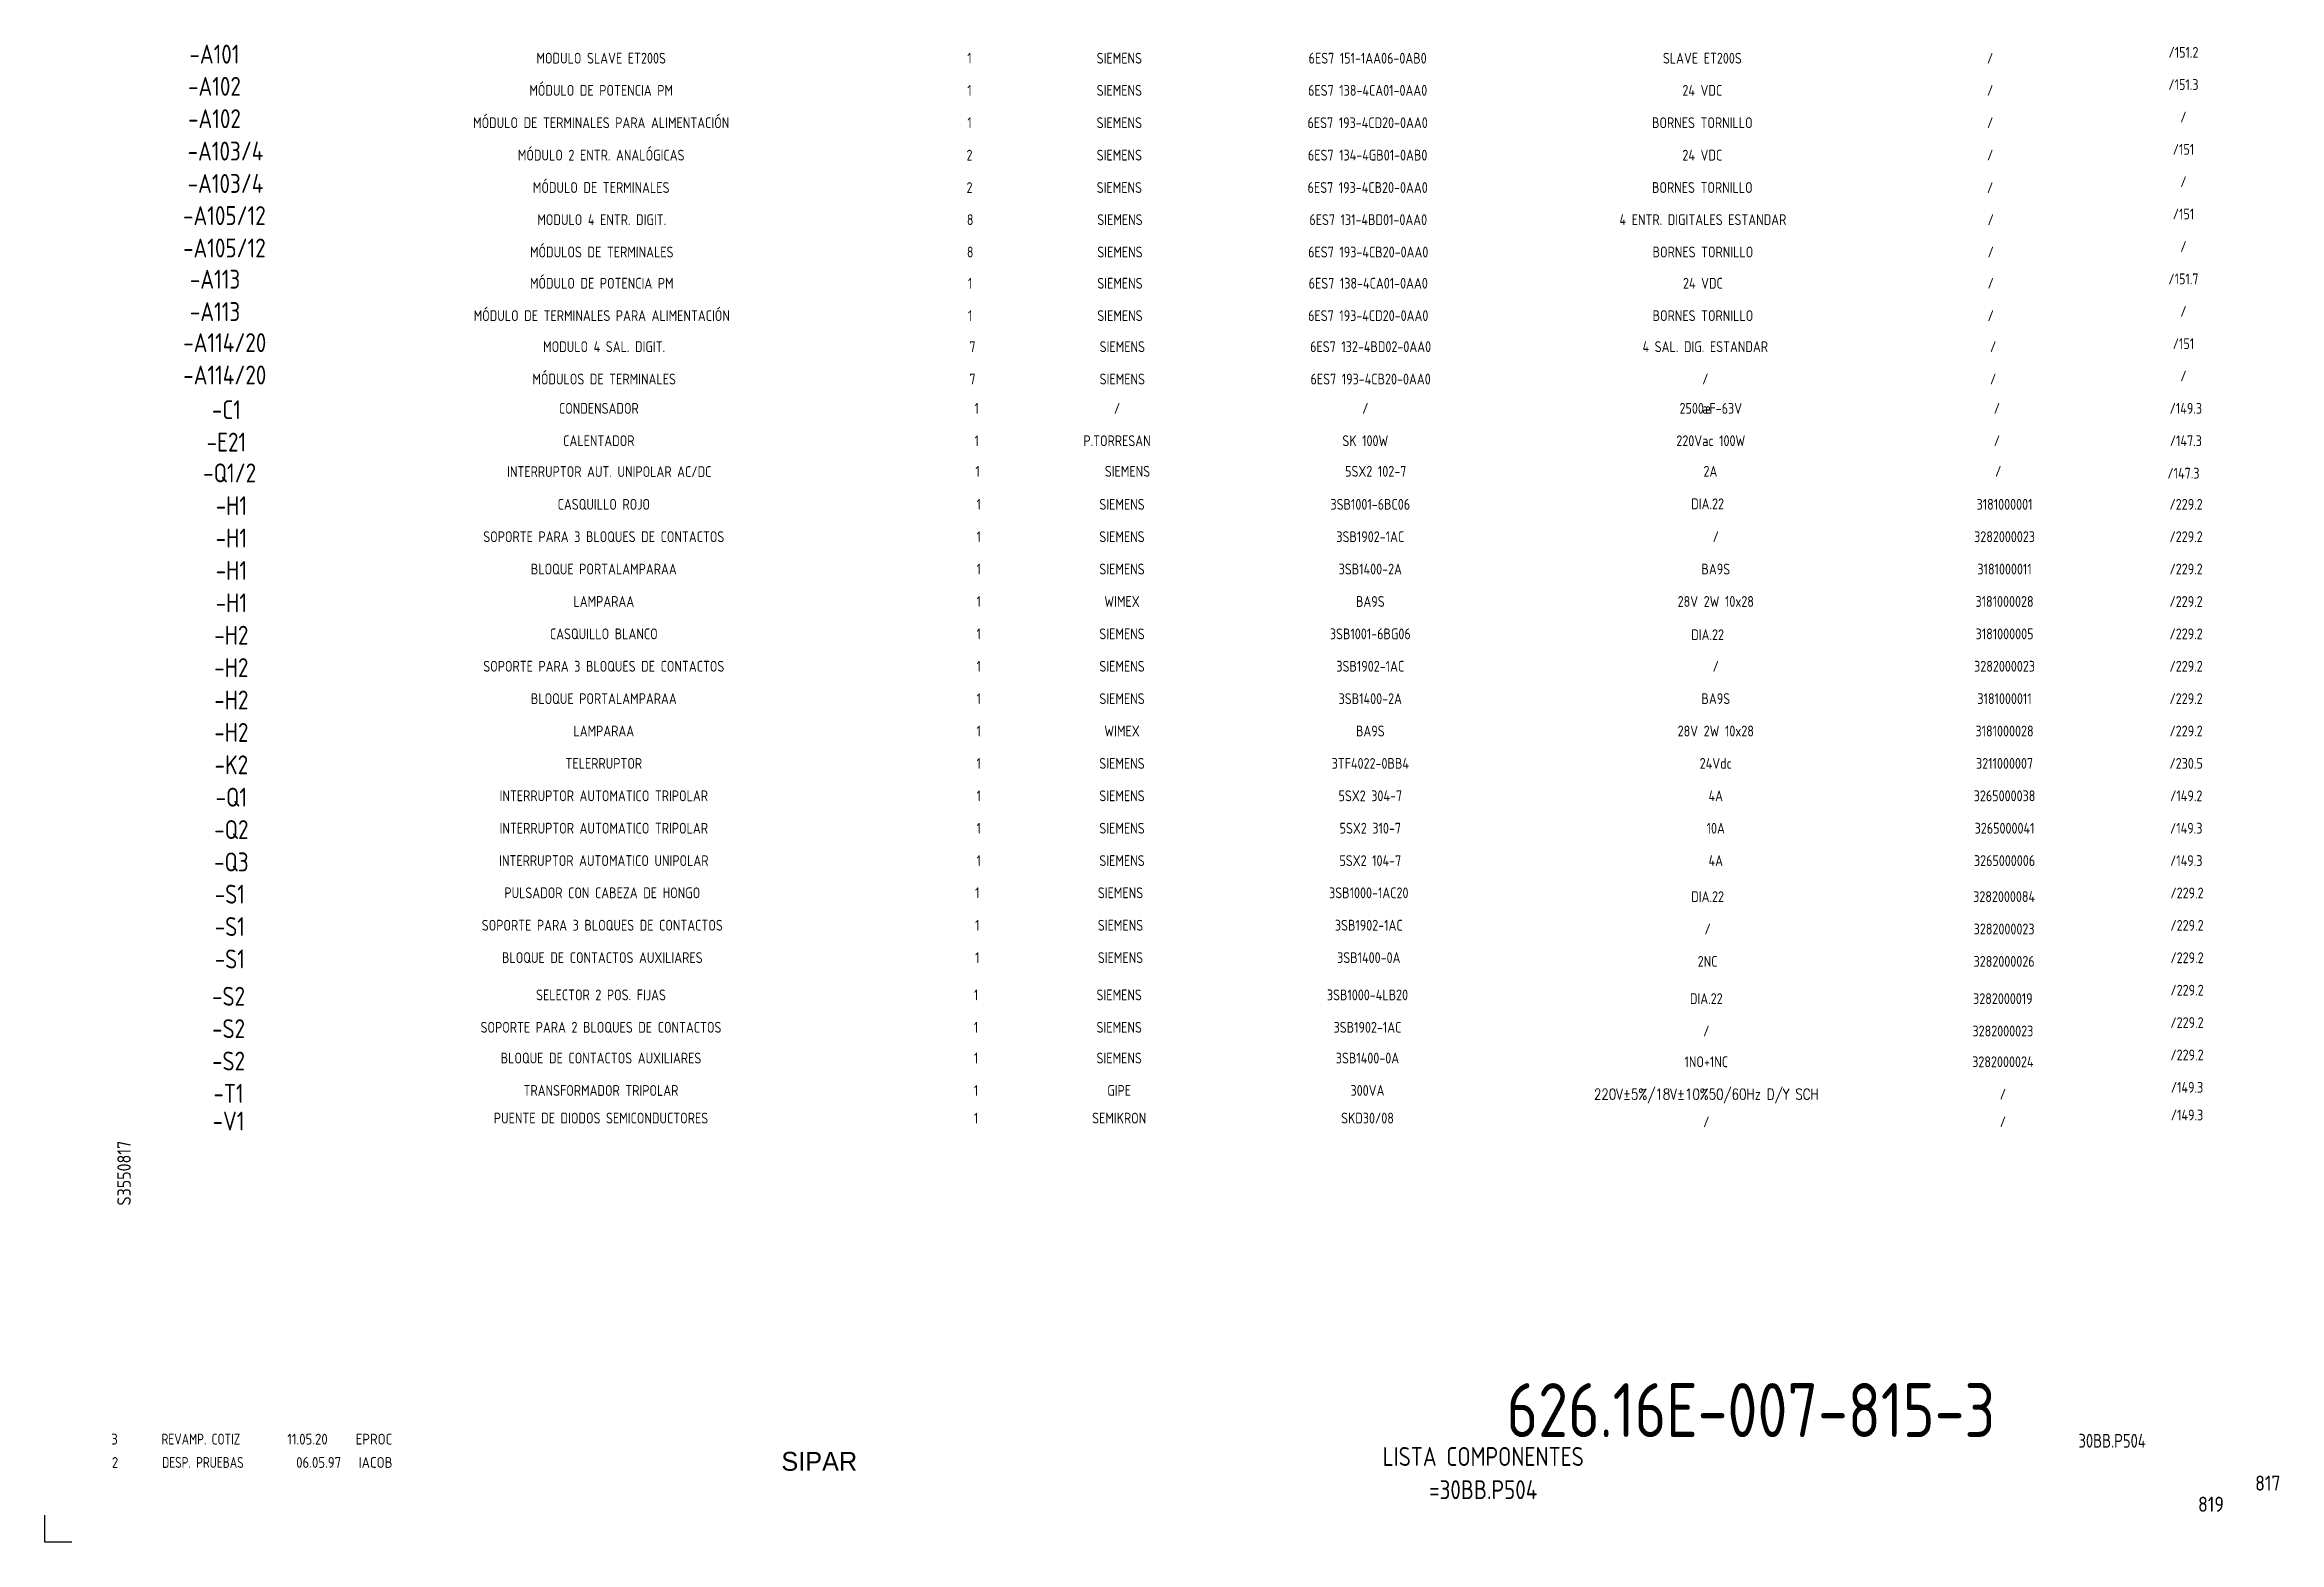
# Model space of a CAD drawing. Extents: x 0 to 414, y 0 to 277.
import ezdxf
from ezdxf.enums import TextEntityAlignment as Align

# ---------------------------------------------------------------- set-up
doc = ezdxf.new("R2010")
doc.units = 0
doc.header["$LTSCALE"] = 6
doc.header["$MEASUREMENT"] = 0
doc.layers.get('0').update_dxf_attribs({"linetype": 'CONTINUOUS'})
doc.layers.add('CART', color=7, linetype='CONTINUOUS')
doc.styles.add('DIN', font='DIN', dxfattribs={"width": 0.85})
doc.styles.add('ROMANS', font='ROMANS.SHX')
doc.styles.add('S8', font='SIMPLEX', dxfattribs={"width": 0.8})
doc.styles.add('X', font='UNIV.SHX', dxfattribs={"height": 3.5})

# ---------------------------------------------------------------- blocks, each defined once
blk = doc.blocks.new('REV2')
at = {"color": 3, "style": 'DIN'}
for s, width, p in [('2', 0.9, (12.45, 13.79)), ('DESP. PRUEBAS', 0.8, (21.76, 13.79)), ('06.05.97', 0.9, (46.59, 13.79)), ('IACOB', 0.9, (58.16, 13.79))]:
    blk.add_text(s, height=2, dxfattribs=dict(at, width=width)).set_placement(p)

msp = doc.modelspace()

# ---------------------------------------------------------------- linework, layer by layer
at = {"color": 7}
msp.add_lwpolyline([(5, 0), (0, 0), (0, 5)], dxfattribs=at)

# ---------------------------------------------------------------- block references
at = {"linetype": 'Continuous'}
msp.add_blockref('REV2', (0, 0), dxfattribs=at)

# ---------------------------------------------------------------- texts
at = {"color": 3, "style": 'DIN', "width": 0.85}
for s, p in [('-A101', (31.45, 273.92)), ('-A102', (31.45, 267.96)), ('-A102', (31.45, 261.96)), ('-A103/4', (33.49, 255.96)), ('-A103/4', (33.49, 249.96)), ('-A105/12', (33.29, 244.01)), ('-A105/12', (33.29, 238.01)), ('-A113', (31.56, 232.23)), ('-A113', (31.56, 226.23)), ('-A114/20', (33.36, 220.48)), ('-A114/20', (33.36, 214.48)), ('-C1', (33.66, 208.05)), ('-E21', (33.66, 202.05)), ('-Q1/2', (34.27, 196.35)), ('-H1', (34.58, 190.28)), ('-H1', (34.58, 184.28)), ('-H1', (34.58, 178.28)), ('-H1', (34.58, 172.28)), ('-H2', (34.58, 166.28)), ('-H2', (34.58, 160.28)), ('-H2', (34.58, 154.28)), ('-H2', (34.58, 148.28)), ('-K2', (34.58, 142.28)), ('-Q1', (34.58, 136.28)), ('-Q2', (34.58, 130.28)), ('-Q3', (34.58, 124.28)), ('-S1', (34.3, 118.31)), ('-S1', (34.3, 112.31)), ('-S1', (34.3, 106.31)), ('-S2', (34.06, 99.4)), ('-S2', (34.06, 93.4)), ('-S2', (34.06, 87.4)), ('-T1', (34.06, 81.4)), ('-V1', (34.06, 76.28))]:
    msp.add_text(s, height=3.5, dxfattribs=at).set_placement(p, align=Align.CENTER)
for s, style, width, p in [('MODULO SLAVE ET200S', 'DIN', 0.85, (103.09, 273.92)), ('1', 'DIN', 0.85, (171.33, 273.92)), ('SIEMENS', 'DIN', 0.85, (199.09, 273.92)), ('6ES7 151-1AA06-0AB0', 'DIN', 0.85, (245.09, 273.92)), ('SLAVE ET200S', 'DIN', 0.85, (307.09, 273.92)), ('/', 'DIN', 0.85, (360.41, 273.92)), ('/151.2', 'DIN', 0.85, (396.22, 275)), ('MÓDULO DE POTENCIA PM', 'DIN', 0.85, (103.09, 267.96)), ('1', 'DIN', 0.85, (171.33, 267.96)), ('SIEMENS', 'DIN', 0.85, (199.09, 267.96)), ('6ES7 138-4CA01-0AA0', 'DIN', 0.85, (245.09, 267.96)), ('24 VDC', 'DIN', 0.85, (307.09, 267.96)), ('/', 'DIN', 0.85, (360.41, 267.96)), ('/151.3', 'DIN', 0.85, (396.22, 269.04)), ('/', 'DIN', 0.85, (396.22, 263.04)), ('MÓDULO DE TERMINALES PARA ALIMENTACIÓN', 'DIN', 0.85, (103.09, 261.96)), ('1', 'DIN', 0.85, (171.33, 261.96)), ('SIEMENS', 'DIN', 0.85, (199.09, 261.96)), ('6ES7 193-4CD20-0AA0', 'DIN', 0.85, (245.09, 261.96)), ('BORNES TORNILLO', 'DIN', 0.85, (307.09, 261.96)), ('/', 'DIN', 0.85, (360.41, 261.96)), ('MÓDULO 2 ENTR. ANALÓGICAS', 'DIN', 0.85, (103.09, 255.96)), ('2', 'DIN', 0.85, (171.33, 255.96)), ('SIEMENS', 'DIN', 0.85, (199.09, 255.96)), ('6ES7 134-4GB01-0AB0', 'DIN', 0.85, (245.09, 255.96)), ('24 VDC', 'DIN', 0.85, (307.09, 255.96)), ('/', 'DIN', 0.85, (360.41, 255.96)), ('/151', 'DIN', 0.85, (396.22, 257.04)), ('MÓDULO DE TERMINALES', 'DIN', 0.85, (103.09, 249.96)), ('/', 'DIN', 0.85, (396.22, 251.04)), ('2', 'DIN', 0.85, (171.33, 249.96)), ('SIEMENS', 'DIN', 0.85, (199.09, 249.96)), ('6ES7 193-4CB20-0AA0', 'DIN', 0.85, (245.09, 249.96)), ('BORNES TORNILLO', 'DIN', 0.85, (307.09, 249.96)), ('/', 'DIN', 0.85, (360.41, 249.96)), ('MODULO 4 ENTR. DIGIT.', 'DIN', 0.85, (103.2, 244.01)), ('8', 'DIN', 0.85, (171.45, 244.01)), ('SIEMENS', 'DIN', 0.85, (199.2, 244.01)), ('6ES7 131-4BD01-0AA0', 'DIN', 0.85, (245.2, 244.01)), ('4 ENTR. DIGITALES ESTANDAR', 'DIN', 0.85, (307.2, 244.01)), ('/', 'DIN', 0.85, (360.52, 244.01)), ('/151', 'DIN', 0.85, (396.22, 245.04)), ('MÓDULOS DE TERMINALES', 'DIN', 0.85, (103.2, 238.01)), ('/', 'DIN', 0.85, (396.22, 239.04)), ('8', 'DIN', 0.85, (171.45, 238.01)), ('SIEMENS', 'DIN', 0.85, (199.2, 238.01)), ('6ES7 193-4CB20-0AA0', 'DIN', 0.85, (245.2, 238.01)), ('BORNES TORNILLO', 'DIN', 0.85, (307.2, 238.01)), ('/', 'DIN', 0.85, (360.52, 238.01)), ('MÓDULO DE POTENCIA PM', 'DIN', 0.85, (103.2, 232.23)), ('1', 'DIN', 0.85, (171.45, 232.23)), ('SIEMENS', 'DIN', 0.85, (199.2, 232.23)), ('6ES7 138-4CA01-0AA0', 'DIN', 0.85, (245.2, 232.23)), ('24 VDC', 'DIN', 0.85, (307.2, 232.23)), ('/', 'DIN', 0.85, (360.52, 232.23)), ('/151.7', 'DIN', 0.85, (396.22, 233.04)), ('MÓDULO DE TERMINALES PARA ALIMENTACIÓN', 'DIN', 0.85, (103.2, 226.23)), ('1', 'DIN', 0.85, (171.45, 226.23)), ('SIEMENS', 'DIN', 0.85, (199.2, 226.23)), ('6ES7 193-4CD20-0AA0', 'DIN', 0.85, (245.2, 226.23)), ('BORNES TORNILLO', 'DIN', 0.85, (307.2, 226.23)), ('/', 'DIN', 0.85, (360.52, 226.23)), ('/', 'DIN', 0.85, (396.22, 227.04)), ('MODULO 4 SAL. DIGIT.', 'DIN', 0.85, (103.64, 220.48)), ('7', 'DIN', 0.85, (171.88, 220.48)), ('SIEMENS', 'DIN', 0.85, (199.64, 220.48)), ('6ES7 132-4BD02-0AA0', 'DIN', 0.85, (245.64, 220.48)), ('4 SAL. DIG. ESTANDAR', 'DIN', 0.85, (307.64, 220.48)), ('/', 'DIN', 0.85, (360.96, 220.48)), ('/151', 'DIN', 0.85, (396.22, 221.04)), ('MÓDULOS DE TERMINALES', 'DIN', 0.85, (103.64, 214.48)), ('7', 'DIN', 0.85, (171.88, 214.48)), ('SIEMENS', 'DIN', 0.85, (199.64, 214.48)), ('6ES7 193-4CB20-0AA0', 'DIN', 0.85, (245.64, 214.48)), ('/', 'DIN', 0.85, (307.64, 214.48)), ('/', 'DIN', 0.85, (360.96, 214.48)), ('/', 'DIN', 0.85, (396.22, 215.04)), ('CONDENSADOR', 'DIN', 0.85, (102.66, 209.05)), ('1', 'DIN', 0.85, (172.66, 209.05)), ('/', 'DIN', 0.85, (198.66, 209.05)), ('/', 'DIN', 0.85, (244.66, 209.05)), ('2500 F-63V', 'DIN', 0.85, (308.66, 209.05)), ('%%230', 'ROMANS', 0.85, (307.9, 209.05)), ('/', 'DIN', 0.85, (361.66, 209.05)), ('/149.3', 'DIN', 0.85, (396.66, 209.05)), ('CALENTADOR', 'DIN', 0.85, (102.66, 203.05)), ('1', 'DIN', 0.85, (172.66, 203.05)), ('P.TORRESAN', 'DIN', 0.85, (198.66, 203.05)), ('SK 100W', 'DIN', 0.85, (244.66, 203.05)), ('220Vac 100W', 'DIN', 0.85, (308.66, 203.05)), ('/', 'DIN', 0.85, (361.66, 203.05)), ('/147.3', 'DIN', 0.85, (396.66, 203.05)), ('INTERRUPTOR AUT. UNIPOLAR AC/DC', 'DIN', 0.85, (104.59, 197.34)), ('1', 'DIN', 0.85, (172.83, 197.4)), ('SIEMENS', 'DIN', 0.85, (200.59, 197.4)), ('5SX2 102-7', 'DIN', 0.85, (246.59, 197.4)), ('2A', 'DIN', 0.85, (308.59, 197.4)), ('/', 'DIN', 0.85, (361.91, 197.4)), ('/147.3', 'DIN', 0.85, (396.22, 197.04)), ('CASQUILLO ROJO', 'DIN', 0.85, (103.58, 191.28)), ('1', 'DIN', 0.85, (173.05, 191.28)), ('SIEMENS', 'DIN', 0.85, (199.58, 191.28)), ('3SB1001-6BC06', 'DIN', 0.85, (245.58, 191.28)), ('DIA.22', 'DIN', 0.85, (308.07, 191.37)), ('3181000001', 'DIN', 0.85, (363.08, 191.28)), ('/229.2', 'DIN', 0.85, (396.71, 191.28)), ('SOPORTE PARA 3 BLOQUES DE CONTACTOS', 'DIN', 0.85, (103.58, 185.28)), ('1', 'DIN', 0.85, (173.05, 185.28)), ('SIEMENS', 'DIN', 0.85, (199.58, 185.28)), ('3SB1902-1AC', 'DIN', 0.85, (245.58, 185.28)), ('/', 'DIN', 0.85, (309.58, 185.28)), ('3282000023', 'DIN', 0.85, (363.08, 185.28)), ('/229.2', 'DIN', 0.85, (396.71, 185.28)), ('BLOQUE PORTALAMPARAA', 'DIN', 0.85, (103.58, 179.28)), ('1', 'DIN', 0.85, (173.05, 179.28)), ('SIEMENS', 'DIN', 0.85, (199.58, 179.28)), ('3SB1400-2A', 'DIN', 0.85, (245.58, 179.28)), ('BA9S', 'DIN', 0.85, (309.58, 179.28)), ('3181000011', 'DIN', 0.85, (363.08, 179.28)), ('/229.2', 'DIN', 0.85, (396.71, 179.28)), ('LAMPARAA', 'DIN', 0.85, (103.58, 173.28)), ('1', 'DIN', 0.85, (173.05, 173.28)), ('WIMEX', 'DIN', 0.85, (199.58, 173.28)), ('BA9S', 'DIN', 0.85, (245.58, 173.28)), ('28V 2W 10x28', 'DIN', 0.85, (309.58, 173.28)), ('3181000028', 'DIN', 0.85, (363.08, 173.28)), ('/229.2', 'DIN', 0.85, (396.71, 173.28)), ('CASQUILLO BLANCO', 'DIN', 0.85, (103.58, 167.28)), ('1', 'DIN', 0.85, (173.05, 167.28)), ('SIEMENS', 'DIN', 0.85, (199.58, 167.28)), ('3SB1001-6BG06', 'DIN', 0.85, (245.58, 167.28)), ('DIA.22', 'DIN', 0.85, (308.07, 167.12)), ('3181000005', 'DIN', 0.85, (363.08, 167.28)), ('/229.2', 'DIN', 0.85, (396.71, 167.28)), ('SOPORTE PARA 3 BLOQUES DE CONTACTOS', 'DIN', 0.85, (103.58, 161.28)), ('1', 'DIN', 0.85, (173.05, 161.28)), ('SIEMENS', 'DIN', 0.85, (199.58, 161.28)), ('3SB1902-1AC', 'DIN', 0.85, (245.58, 161.28)), ('/', 'DIN', 0.85, (309.58, 161.28)), ('3282000023', 'DIN', 0.85, (363.08, 161.28)), ('/229.2', 'DIN', 0.85, (396.71, 161.28)), ('BLOQUE PORTALAMPARAA', 'DIN', 0.85, (103.58, 155.28)), ('1', 'DIN', 0.85, (173.05, 155.28)), ('SIEMENS', 'DIN', 0.85, (199.58, 155.28)), ('3SB1400-2A', 'DIN', 0.85, (245.58, 155.28)), ('BA9S', 'DIN', 0.85, (309.58, 155.28)), ('3181000011', 'DIN', 0.85, (363.08, 155.28)), ('/229.2', 'DIN', 0.85, (396.71, 155.28)), ('LAMPARAA', 'DIN', 0.85, (103.58, 149.28)), ('1', 'DIN', 0.85, (173.05, 149.28)), ('WIMEX', 'DIN', 0.85, (199.58, 149.28)), ('BA9S', 'DIN', 0.85, (245.58, 149.28)), ('28V 2W 10x28', 'DIN', 0.85, (309.58, 149.28)), ('3181000028', 'DIN', 0.85, (363.08, 149.28)), ('/229.2', 'DIN', 0.85, (396.71, 149.28)), ('TELERRUPTOR', 'DIN', 0.85, (103.58, 143.28)), ('1', 'DIN', 0.85, (173.05, 143.28)), ('SIEMENS', 'DIN', 0.85, (199.58, 143.28)), ('3TF4022-0BB4', 'DIN', 0.85, (245.58, 143.28)), ('24Vdc', 'DIN', 0.85, (309.58, 143.28)), ('3211000007', 'DIN', 0.85, (363.08, 143.28)), ('/230.5', 'DIN', 0.85, (396.71, 143.28)), ('INTERRUPTOR AUTOMATICO TRIPOLAR', 'DIN', 0.85, (103.58, 137.28)), ('1', 'DIN', 0.85, (173.05, 137.28)), ('SIEMENS', 'DIN', 0.85, (199.58, 137.28)), ('5SX2 304-7', 'DIN', 0.85, (245.58, 137.28)), ('4A', 'DIN', 0.85, (309.58, 137.28)), ('3265000038', 'DIN', 0.85, (363.08, 137.28)), ('/149.2', 'DIN', 0.85, (396.74, 137.28)), ('INTERRUPTOR AUTOMATICO TRIPOLAR', 'DIN', 0.85, (103.58, 131.28)), ('1', 'DIN', 0.85, (173.05, 131.28)), ('SIEMENS', 'DIN', 0.85, (199.58, 131.28)), ('5SX2 310-7', 'DIN', 0.85, (245.58, 131.28)), ('10A', 'DIN', 0.85, (309.58, 131.28)), ('3265000041', 'DIN', 0.85, (363.08, 131.28)), ('/149.3', 'DIN', 0.85, (396.74, 131.28)), ('INTERRUPTOR AUTOMATICO UNIPOLAR', 'DIN', 0.85, (103.58, 125.28)), ('1', 'DIN', 0.85, (173.05, 125.28)), ('SIEMENS', 'DIN', 0.85, (199.58, 125.28)), ('5SX2 104-7', 'DIN', 0.85, (245.58, 125.28)), ('4A', 'DIN', 0.85, (309.58, 125.28)), ('3265000006', 'DIN', 0.85, (363.08, 125.28)), ('/149.3', 'DIN', 0.85, (396.74, 125.28)), ('PULSADOR CON CABEZA DE HONGO', 'DIN', 0.85, (103.3, 119.31)), ('1', 'DIN', 0.85, (172.77, 119.31)), ('SIEMENS', 'DIN', 0.85, (199.3, 119.31)), ('3SB1000-1AC20', 'DIN', 0.85, (245.3, 119.31)), ('DIA.22', 'DIN', 0.85, (308.07, 118.61)), ('3282000084', 'DIN', 0.85, (363, 118.61)), ('/229.2', 'DIN', 0.85, (396.88, 119.28)), ('SOPORTE PARA 3 BLOQUES DE CONTACTOS', 'DIN', 0.85, (103.3, 113.31)), ('1', 'DIN', 0.85, (172.77, 113.31)), ('SIEMENS', 'DIN', 0.85, (199.3, 113.31)), ('3SB1902-1AC', 'DIN', 0.85, (245.3, 113.31)), ('/', 'DIN', 0.85, (308.07, 112.61)), ('3282000023', 'DIN', 0.85, (363, 112.61)), ('/229.2', 'DIN', 0.85, (396.88, 113.28)), ('BLOQUE DE CONTACTOS AUXILIARES', 'DIN', 0.85, (103.3, 107.31)), ('1', 'DIN', 0.85, (172.77, 107.31)), ('SIEMENS', 'DIN', 0.85, (199.3, 107.31)), ('3SB1400-0A', 'DIN', 0.85, (245.3, 107.31)), ('2NC', 'DIN', 0.85, (308.07, 106.61)), ('3282000026', 'DIN', 0.85, (363, 106.61)), ('/229.2', 'DIN', 0.85, (396.88, 107.28)), ('SELECTOR 2 POS. FIJAS', 'DIN', 0.85, (103.06, 100.4)), ('1', 'DIN', 0.85, (172.54, 100.4)), ('SIEMENS', 'DIN', 0.85, (199.06, 100.4)), ('3SB1000-4LB20', 'DIN', 0.85, (245.06, 100.4)), ('DIA.22', 'DIN', 0.85, (307.83, 99.71)), ('3282000019', 'DIN', 0.85, (362.77, 99.71)), ('/229.2', 'DIN', 0.85, (396.88, 101.28)), ('SOPORTE PARA 2 BLOQUES DE CONTACTOS', 'DIN', 0.85, (103.06, 94.4)), ('1', 'DIN', 0.85, (172.54, 94.4)), ('SIEMENS', 'DIN', 0.85, (199.06, 94.4)), ('3SB1902-1AC', 'DIN', 0.85, (245.06, 94.4)), ('/', 'DIN', 0.85, (307.83, 93.71)), ('3282000023', 'DIN', 0.85, (362.77, 93.71)), ('/229.2', 'DIN', 0.85, (396.88, 95.28)), ('/229.2', 'DIN', 0.85, (396.88, 89.28)), ('BLOQUE DE CONTACTOS AUXILIARES', 'DIN', 0.85, (103.06, 88.7)), ('1', 'DIN', 0.85, (172.54, 88.7)), ('SIEMENS', 'DIN', 0.85, (199.06, 88.7)), ('3SB1400-0A', 'DIN', 0.85, (245.06, 88.7)), ('1NO+1NC', 'DIN', 0.85, (307.83, 88.01)), ('3282000024', 'DIN', 0.85, (362.77, 88.01)), ('TRANSFORMADOR TRIPOLAR', 'DIN', 0.85, (103.06, 82.7)), ('1', 'DIN', 0.85, (172.54, 82.7)), ('GIPE', 'DIN', 0.85, (199.06, 82.7)), ('300VA', 'DIN', 0.85, (245.06, 82.7)), ('220V%%P5%/18V%%P10%50/60Hz D/Y SCH', 'S8', 0.8, (307.83, 82.01)), ('/', 'DIN', 0.85, (362.77, 82.01)), ('/149.3', 'DIN', 0.85, (396.88, 83.28)), ('PUENTE DE DIODOS SEMICONDUCTORES', 'DIN', 0.85, (103.06, 77.58)), ('1', 'DIN', 0.85, (172.54, 77.58)), ('SEMIKRON', 'DIN', 0.85, (199.06, 77.58)), ('SKD30/08', 'DIN', 0.85, (245.06, 77.58)), ('/', 'DIN', 0.85, (307.83, 76.89)), ('/', 'DIN', 0.85, (362.77, 76.89)), ('/149.3', 'DIN', 0.85, (396.88, 78.16))]:
    msp.add_text(s, height=2, dxfattribs=dict(style=style, width=width)).set_placement(p, align=Align.CENTER)
at = {"color": 3, "style": 'DIN'}
for s, width, p in [('3', 0.9, (12.34, 18.11)), ('REVAMP. COTIZ', 0.8, (21.65, 18.11)), ('11.05.20', 0.9, (44.93, 18.11)), ('EPROC', 0.9, (57.61, 18.11))]:
    msp.add_text(s, height=2, dxfattribs=dict(at, width=width)).set_placement(p)
at = {"color": 2, "style": 'DIN', "width": 0.85}
for s, p in [('LISTA COMPONENTES', (266.5, 15.9)), ('=30BB.P504', (266.5, 9.75))]:
    msp.add_text(s, height=3.5, dxfattribs=at).set_placement(p, align=Align.MIDDLE)
at = {"color": 3, "style": 'DIN', "width": 0.8}
msp.add_text('30BB.P504', height=2.56, dxfattribs=at).set_placement((389.24, 17.53), align=Align.RIGHT)
at = {"color": 2, "insert": (270.8, 29.49), "char_height": 10, "width": 111.0411, "attachment_point": 1, "style": 'DIN'}
msp.add_mtext('626.16E-007-815-3', dxfattribs=at)
at = {"layer": 'CART', "color": 3, "style": 'DIN', "width": 0.9, "flags": 1}
msp.add_attdef('S3550817', text='', height=2.5, rotation=90, dxfattribs=at).set_placement((15.95, 68.38), align=Align.CENTER)
at = {"layer": 'CART', "color": 6, "style": 'X', "flags": 1}
msp.add_attdef('SIPAR', text='', height=3.5, dxfattribs=at).set_placement((143.5, 15), align=Align.MIDDLE)
at = {"layer": 'CART', "color": 7, "style": 'DIN', "width": 0.9, "flags": 1}
msp.add_attdef('819', (398.93, 5.65), '', height=2.8, dxfattribs=at)
at = {"layer": 'CART', "color": 2, "style": 'DIN', "width": 0.9, "flags": 1}
msp.add_attdef('817', text='', height=2.8, dxfattribs=at).set_placement((414.2, 9.56), align=Align.RIGHT)

doc.saveas('drawing.dxf')
